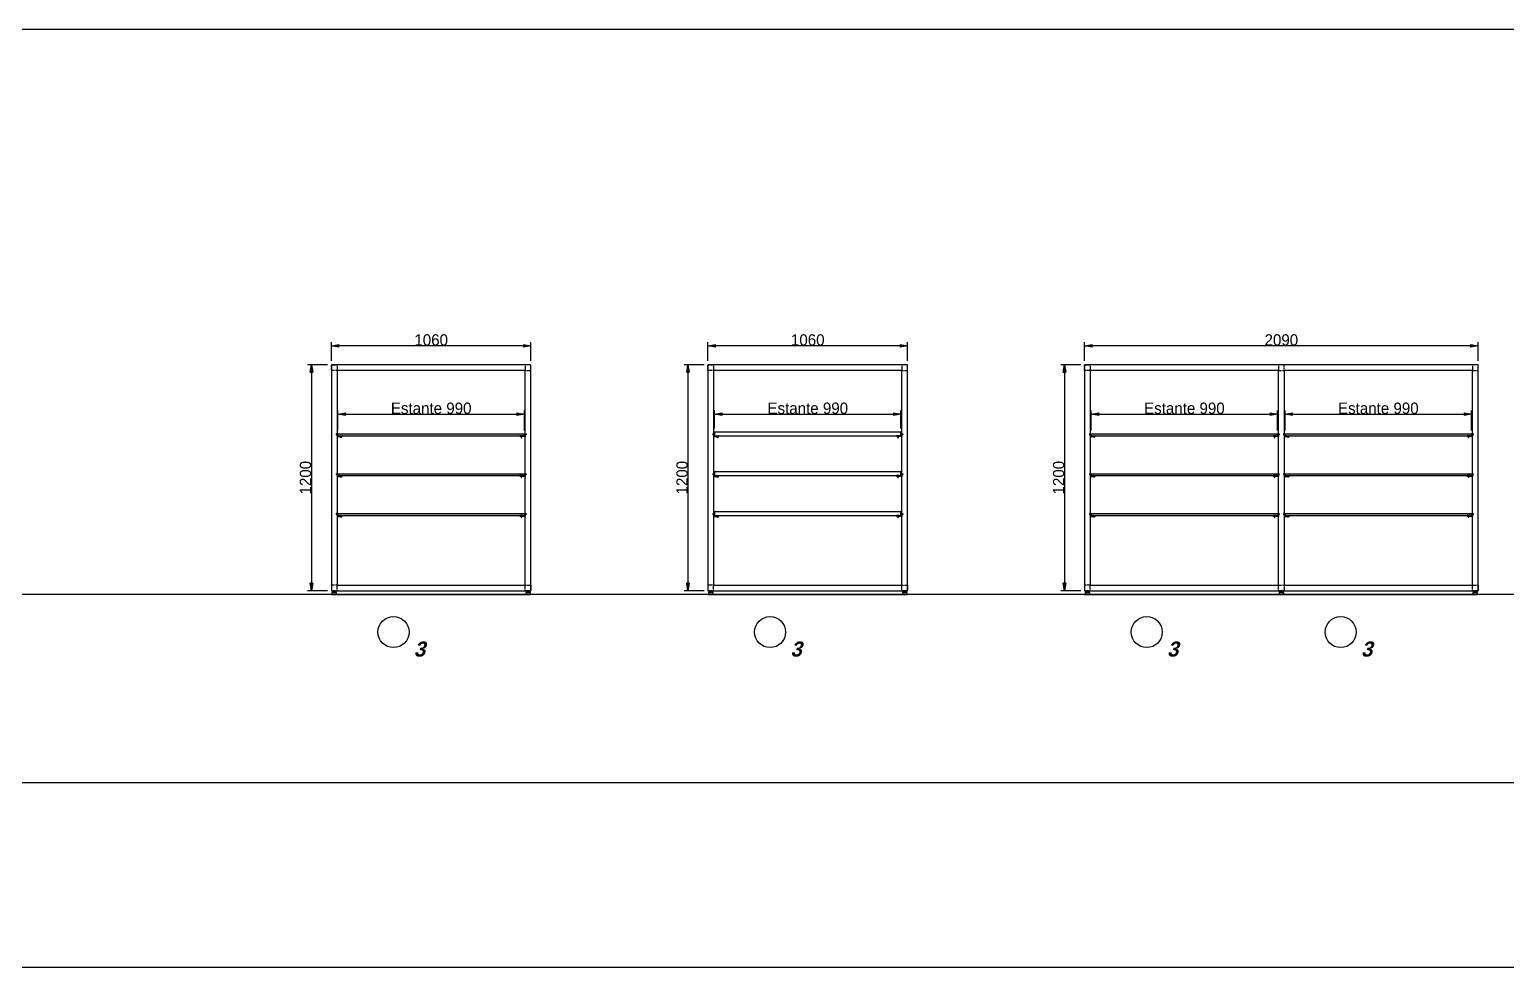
# Paper-space layout 'Jordi B.' of a CAD drawing. Header units: millimetres. Extents: x 23627 to 226976, y -18096 to 223844.
# Drawn here: x 97590 to 105433, y 99685 to 104666 of the extents above; entities that cross this region are included whole.
import ezdxf

# ---------------------------------------------------------------- set-up
doc = ezdxf.new("R2010")
doc.units = ezdxf.units.MM
doc.header["$PDMODE"] = 35
doc.header["$PDSIZE"] = 5
doc.linetypes.add('Discontinua JB', pattern=[0.75, 0.5, -0.25])
for name, color, linetype in [('Cotas bloques dinámicos PM espacio', 140, 'Continuous'), ('Linea Capa Color 0000 JB', 7, 'Continuous'), ('Linea Capa Color 0140 Blau Vidre JB', 140, 'Continuous'), ('Linea Capa Color 0202 Lila Parets JB', 202, 'Continuous')]:
    doc.layers.add(name, color=color, linetype=linetype)
doc.styles.add('Jordi Ava', font='Avant Garde MEdium BT.ttf')
doc.styles.add('Stylus BT JB', font='stylu.ttf', dxfattribs={"oblique": 15})
doc.dimstyles.new('Jordi Ava 2015', dxfattribs={"dimtxt": 60, "dimasz": 40, "dimexe": 20, "dimexo": 20, "dimgap": 0.09, "dimtad": 1, "dimdec": 0, "dimzin": 0, "dimdsep": 46, "dimtxsty": 'Jordi Ava', "dimblk": 'CLOSED', "dimcen": 1.5, "dimclrd": 7, "dimclre": 7, "dimclrt": 256, "dimadec": 0, "dimazin": 0, "dimtfac": 0.05, "dimtdec": 0, "dimtofl": 0, "dimtmove": 0, "dimatfit": 3, "dimldrblk": 'CLOSED', "dimfxl": 90, "dimtolj": 1, "dimtzin": 0, "dimlwd": -1, "dimlwe": -1, "dimarcsym": 0})

# ---------------------------------------------------------------- blocks, each defined once
blk = doc.blocks.new('*U784')
at = {"layer": 'Linea Capa Color 0202 Lila Parets JB', "ltscale": 10}
for p, q in [((64496.7, 3000), (0, 3000)), ((64496.7, 0), (700, 0))]:
    blk.add_line(p, q, dxfattribs=at)
blk = doc.blocks.new('_Closed')
at = {"color": 0, "linetype": 'ByBlock', "lineweight": -2}
for p, q in [((-1, 0.17), (0, 0)), ((-1, 0.17), (-1, -0.17)), ((0, 0), (-1, -0.17)), ((0, 0), (-1, 0))]:
    blk.add_line(p, q, dxfattribs=at)
blk = doc.blocks.new('*D2104')
at = {"layer": 'Cotas bloques dinámicos PM espacio', "color": 7, "ltscale": 10, "transparency": 16777216}
for p, q in [((-15, 1240), (-15, 1340)), ((1045, 1240), (1045, 1340)), ((1005, 1320), (25, 1320))]:
    blk.add_line(p, q, dxfattribs=at)
at = {"layer": 'Defpoints', "color": 0, "ltscale": 10, "transparency": 16777216}
for p in [(-15, 1320), (-15, 1220), (1045, 1220)]:
    blk.add_point(p, dxfattribs=at)
at = {"layer": 'Cotas bloques dinámicos PM espacio', "color": 7, "ltscale": 10, "transparency": 16777216, "xscale": 40, "yscale": 40, "zscale": 40, "rotation": 180}
blk.add_blockref('_Closed', (-15, 1320), dxfattribs=at)
at = {"layer": 'Cotas bloques dinámicos PM espacio', "color": 7, "ltscale": 10, "transparency": 16777216, "xscale": 40, "yscale": 40, "zscale": 40}
blk.add_blockref('_Closed', (1045, 1320), dxfattribs=at)
at = {"layer": 'Cotas bloques dinámicos PM espacio', "ltscale": 10, "transparency": 16777216, "insert": (515, 1351.2), "char_height": 60, "attachment_point": 5, "style": 'Jordi Ava'}
blk.add_mtext('\\A1;1060', dxfattribs=at)
blk = doc.blocks.new('*D2105')
at = {"layer": 'Cotas bloques dinámicos PM espacio', "color": 7, "ltscale": 10, "transparency": 16777216}
for p, q in [((-35, 1220), (-141.1, 1220)), ((-121.1, 1180), (-121.1, 60)), ((-35, 20), (-141.1, 20))]:
    blk.add_line(p, q, dxfattribs=at)
at = {"layer": 'Defpoints', "color": 0, "ltscale": 10, "transparency": 16777216}
for p in [(-15, 1220), (-121.1, 20), (-15, 20)]:
    blk.add_point(p, dxfattribs=at)
at = {"layer": 'Cotas bloques dinámicos PM espacio', "color": 7, "ltscale": 10, "transparency": 16777216, "xscale": 40, "yscale": 40, "zscale": 40}
for p, rotation in [((-121.1, 1220), 90), ((-121.1, 20), 270)]:
    blk.add_blockref('_Closed', p, dxfattribs=dict(at, rotation=rotation))
at = {"layer": 'Cotas bloques dinámicos PM espacio', "ltscale": 10, "transparency": 16777216, "insert": (-152.4, 620), "char_height": 60, "attachment_point": 5, "rotation": 90, "style": 'Jordi Ava'}
blk.add_mtext('\\A1;1200', dxfattribs=at)
blk = doc.blocks.new('*D1250')
at = {"layer": 'Cotas bloques dinámicos PM espacio', "color": 7, "ltscale": 10, "transparency": 16777216}
for p, q in [((20, 870), (20, 977.2)), ((60, 957.2), (970, 957.2)), ((1010, 870), (1010, 977.2))]:
    blk.add_line(p, q, dxfattribs=at)
at = {"layer": 'Defpoints', "color": 0, "ltscale": 10, "transparency": 16777216}
for p in [(1010, 957.2), (20, 850), (1010, 850)]:
    blk.add_point(p, dxfattribs=at)
at = {"layer": 'Cotas bloques dinámicos PM espacio', "color": 7, "ltscale": 10, "transparency": 16777216, "xscale": 40, "yscale": 40, "zscale": 40, "rotation": 180}
blk.add_blockref('_Closed', (20, 957.2), dxfattribs=at)
at = {"layer": 'Cotas bloques dinámicos PM espacio', "color": 7, "ltscale": 10, "transparency": 16777216, "xscale": 40, "yscale": 40, "zscale": 40}
blk.add_blockref('_Closed', (1010, 957.2), dxfattribs=at)
at = {"layer": 'Cotas bloques dinámicos PM espacio', "ltscale": 10, "transparency": 16777216, "insert": (515, 988.5), "char_height": 60, "attachment_point": 5, "style": 'Jordi Ava'}
blk.add_mtext('\\A1;{\\C140;Estante 990}', dxfattribs=at)
blk = doc.blocks.new('*D2106')
at = {"layer": 'Cotas bloques dinámicos PM espacio', "color": 7, "ltscale": 10, "transparency": 16777216}
for p, q in [((-15, 1240), (-15, 1340)), ((1045, 1240), (1045, 1340)), ((1005, 1320), (25, 1320))]:
    blk.add_line(p, q, dxfattribs=at)
at = {"layer": 'Defpoints', "color": 0, "ltscale": 10, "transparency": 16777216}
for p in [(-15, 1320), (-15, 1220), (1045, 1220)]:
    blk.add_point(p, dxfattribs=at)
at = {"layer": 'Cotas bloques dinámicos PM espacio', "color": 7, "ltscale": 10, "transparency": 16777216, "xscale": 40, "yscale": 40, "zscale": 40, "rotation": 180}
blk.add_blockref('_Closed', (-15, 1320), dxfattribs=at)
at = {"layer": 'Cotas bloques dinámicos PM espacio', "color": 7, "ltscale": 10, "transparency": 16777216, "xscale": 40, "yscale": 40, "zscale": 40}
blk.add_blockref('_Closed', (1045, 1320), dxfattribs=at)
at = {"layer": 'Cotas bloques dinámicos PM espacio', "ltscale": 10, "transparency": 16777216, "insert": (515, 1351.2), "char_height": 60, "attachment_point": 5, "style": 'Jordi Ava'}
blk.add_mtext('\\A1;1060', dxfattribs=at)
blk = doc.blocks.new('*D2107')
at = {"layer": 'Cotas bloques dinámicos PM espacio', "color": 7, "ltscale": 10, "transparency": 16777216}
for p, q in [((-35, 1220), (-141.1, 1220)), ((-121.1, 1180), (-121.1, 60)), ((-35, 20), (-141.1, 20))]:
    blk.add_line(p, q, dxfattribs=at)
at = {"layer": 'Defpoints', "color": 0, "ltscale": 10, "transparency": 16777216}
for p in [(-15, 1220), (-121.1, 20), (-15, 20)]:
    blk.add_point(p, dxfattribs=at)
at = {"layer": 'Cotas bloques dinámicos PM espacio', "color": 7, "ltscale": 10, "transparency": 16777216, "xscale": 40, "yscale": 40, "zscale": 40}
for p, rotation in [((-121.1, 1220), 90), ((-121.1, 20), 270)]:
    blk.add_blockref('_Closed', p, dxfattribs=dict(at, rotation=rotation))
at = {"layer": 'Cotas bloques dinámicos PM espacio', "ltscale": 10, "transparency": 16777216, "insert": (-152.4, 620), "char_height": 60, "attachment_point": 5, "rotation": 90, "style": 'Jordi Ava'}
blk.add_mtext('\\A1;1200', dxfattribs=at)
blk = doc.blocks.new('*D1251')
at = {"layer": 'Cotas bloques dinámicos PM espacio', "color": 7, "ltscale": 10, "transparency": 16777216}
for p, q in [((20, 881.6), (20, 977.2)), ((60, 957.2), (970, 957.2)), ((1010, 881.6), (1010, 977.2))]:
    blk.add_line(p, q, dxfattribs=at)
at = {"layer": 'Defpoints', "color": 0, "ltscale": 10, "transparency": 16777216}
for p in [(1010, 957.2), (20, 861.6), (1010, 861.6)]:
    blk.add_point(p, dxfattribs=at)
at = {"layer": 'Cotas bloques dinámicos PM espacio', "color": 7, "ltscale": 10, "transparency": 16777216, "xscale": 40, "yscale": 40, "zscale": 40, "rotation": 180}
blk.add_blockref('_Closed', (20, 957.2), dxfattribs=at)
at = {"layer": 'Cotas bloques dinámicos PM espacio', "color": 7, "ltscale": 10, "transparency": 16777216, "xscale": 40, "yscale": 40, "zscale": 40}
blk.add_blockref('_Closed', (1010, 957.2), dxfattribs=at)
at = {"layer": 'Cotas bloques dinámicos PM espacio', "ltscale": 10, "transparency": 16777216, "insert": (515, 988.5), "char_height": 60, "attachment_point": 5, "style": 'Jordi Ava'}
blk.add_mtext('\\A1;Estante 990', dxfattribs=at)
blk = doc.blocks.new('*D1252')
at = {"layer": 'Cotas bloques dinámicos PM espacio', "color": 7, "ltscale": 10, "transparency": 16777216}
for p, q in [((-15, 1240), (-15, 1340)), ((2075, 1240), (2075, 1340)), ((2035, 1320), (25, 1320))]:
    blk.add_line(p, q, dxfattribs=at)
at = {"layer": 'Defpoints', "color": 0, "ltscale": 10, "transparency": 16777216}
for p in [(-15, 1320), (-15, 1220), (2075, 1220)]:
    blk.add_point(p, dxfattribs=at)
at = {"layer": 'Cotas bloques dinámicos PM espacio', "color": 7, "ltscale": 10, "transparency": 16777216, "xscale": 40, "yscale": 40, "zscale": 40, "rotation": 180}
blk.add_blockref('_Closed', (-15, 1320), dxfattribs=at)
at = {"layer": 'Cotas bloques dinámicos PM espacio', "color": 7, "ltscale": 10, "transparency": 16777216, "xscale": 40, "yscale": 40, "zscale": 40}
blk.add_blockref('_Closed', (2075, 1320), dxfattribs=at)
at = {"layer": 'Cotas bloques dinámicos PM espacio', "ltscale": 10, "transparency": 16777216, "insert": (1030, 1351.3), "char_height": 60, "attachment_point": 5, "style": 'Jordi Ava'}
blk.add_mtext('\\A1;2090', dxfattribs=at)
blk = doc.blocks.new('*D1253')
at = {"layer": 'Cotas bloques dinámicos PM espacio', "color": 7, "ltscale": 10, "transparency": 16777216}
for p, q in [((-35, 1220), (-141.1, 1220)), ((-121.1, 1180), (-121.1, 60)), ((-35, 20), (-141.1, 20))]:
    blk.add_line(p, q, dxfattribs=at)
at = {"layer": 'Defpoints', "color": 0, "ltscale": 10, "transparency": 16777216}
for p in [(-15, 1220), (-121.1, 20), (-15, 20)]:
    blk.add_point(p, dxfattribs=at)
at = {"layer": 'Cotas bloques dinámicos PM espacio', "color": 7, "ltscale": 10, "transparency": 16777216, "xscale": 40, "yscale": 40, "zscale": 40}
for p, rotation in [((-121.1, 1220), 90), ((-121.1, 20), 270)]:
    blk.add_blockref('_Closed', p, dxfattribs=dict(at, rotation=rotation))
at = {"layer": 'Cotas bloques dinámicos PM espacio', "ltscale": 10, "transparency": 16777216, "insert": (-152.4, 620), "char_height": 60, "attachment_point": 5, "rotation": 90, "style": 'Jordi Ava'}
blk.add_mtext('\\A1;1200', dxfattribs=at)
blk = doc.blocks.new('*D1254')
at = {"layer": 'Cotas bloques dinámicos PM espacio', "color": 7, "ltscale": 10, "transparency": 16777216}
for p, q in [((20, 870), (20, 977.2)), ((60, 957.2), (970, 957.2)), ((1010, 870), (1010, 977.2))]:
    blk.add_line(p, q, dxfattribs=at)
at = {"layer": 'Defpoints', "color": 0, "ltscale": 10, "transparency": 16777216}
for p in [(1010, 957.2), (20, 850), (1010, 850)]:
    blk.add_point(p, dxfattribs=at)
at = {"layer": 'Cotas bloques dinámicos PM espacio', "color": 7, "ltscale": 10, "transparency": 16777216, "xscale": 40, "yscale": 40, "zscale": 40, "rotation": 180}
blk.add_blockref('_Closed', (20, 957.2), dxfattribs=at)
at = {"layer": 'Cotas bloques dinámicos PM espacio', "color": 7, "ltscale": 10, "transparency": 16777216, "xscale": 40, "yscale": 40, "zscale": 40}
blk.add_blockref('_Closed', (1010, 957.2), dxfattribs=at)
at = {"layer": 'Cotas bloques dinámicos PM espacio', "ltscale": 10, "transparency": 16777216, "insert": (515, 988.5), "char_height": 60, "attachment_point": 5, "style": 'Jordi Ava'}
blk.add_mtext('\\A1;{\\C140;Estante 990}', dxfattribs=at)
blk = doc.blocks.new('*D1255')
at = {"layer": 'Cotas bloques dinámicos PM espacio', "color": 7, "ltscale": 10, "transparency": 16777216}
for p, q in [((1050, 870), (1050, 977.2)), ((1090, 957.2), (2000, 957.2)), ((2040, 870), (2040, 977.2))]:
    blk.add_line(p, q, dxfattribs=at)
at = {"layer": 'Defpoints', "color": 0, "ltscale": 10, "transparency": 16777216}
for p in [(2040, 957.2), (1050, 850), (2040, 850)]:
    blk.add_point(p, dxfattribs=at)
at = {"layer": 'Cotas bloques dinámicos PM espacio', "color": 7, "ltscale": 10, "transparency": 16777216, "xscale": 40, "yscale": 40, "zscale": 40, "rotation": 180}
blk.add_blockref('_Closed', (1050, 957.2), dxfattribs=at)
at = {"layer": 'Cotas bloques dinámicos PM espacio', "color": 7, "ltscale": 10, "transparency": 16777216, "xscale": 40, "yscale": 40, "zscale": 40}
blk.add_blockref('_Closed', (2040, 957.2), dxfattribs=at)
at = {"layer": 'Cotas bloques dinámicos PM espacio', "ltscale": 10, "transparency": 16777216, "insert": (1545, 988.5), "char_height": 60, "attachment_point": 5, "style": 'Jordi Ava'}
blk.add_mtext('\\A1;{\\C140;Estante 990}', dxfattribs=at)
blk = doc.blocks.new('PM202308141626')
at = {"layer": 'Linea Capa Color 0140 Blau Vidre JB', "ltscale": 10}
h = blk.add_hatch(color=256, dxfattribs=at)
h.dxf.hatch_style = 1
h.set_gradient(color1=(0, 191, 255), one_color=1, tint=1, name='SPHERICAL')
h.paths.add_polyline_path([(21, 843), (1009, 843), (1010, 844), (1010, 850), (1009, 851), (21, 851), (20, 850), (20, 844)])
h = blk.add_hatch(color=256, dxfattribs=at)
h.dxf.hatch_style = 1
h.set_gradient(color1=(0, 191, 255), one_color=1, tint=1, name='SPHERICAL')
h.paths.add_polyline_path([(21, 631.3), (1009, 631.3), (1010, 632.3), (1010, 638.3), (1009, 639.3), (21, 639.3), (20, 638.3), (20, 632.3)])
h = blk.add_hatch(color=256, dxfattribs=at)
h.dxf.hatch_style = 1
h.set_gradient(color1=(0, 191, 255), one_color=1, tint=1, name='SPHERICAL')
h.paths.add_polyline_path([(21, 419.3), (1009, 419.3), (1010, 420.3), (1010, 426.3), (1009, 427.3), (21, 427.3), (20, 426.3), (20, 420.3)])
at = {"layer": 'Cotas bloques dinámicos PM espacio', "ltscale": 10}
blk.add_circle((315, -200), 82.4, dxfattribs=at)
at = {"layer": 'Linea Capa Color 0000 JB', "ltscale": 50}
for p, q in [((0, 10), (0, 15)), ((1030, 10), (1030, 15))]:
    blk.add_line(p, q, dxfattribs=at)
at = {"layer": 'Linea Capa Color 0000 JB', "linetype": 'Discontinua JB', "ltscale": 10}
for points in [[(-15, 1220), (15, 1220), (15, 1190), (-15, 1190)], [(1045, 1220), (1015, 1220), (1015, 1190), (1045, 1190)], [(-15, 20), (15, 20), (15, 50), (-15, 50)], [(1045, 20), (1015, 20), (1015, 50), (1045, 50)]]:
    blk.add_lwpolyline(points, close=True, dxfattribs=at)
at = {"layer": 'Linea Capa Color 0000 JB', "ltscale": 10}
for points in [[(-15, 20), (1045, 20), (1045, 1220), (-15, 1220)], [(15, 50), (1015, 50), (1015, 1190), (15, 1190)], [(42, 840), (17, 840), (17, 850), (13, 850), (13, 853), (11, 853), (11, 848), (15, 848), (15, 838), (42, 838)], [(988, 840), (1013, 840), (1013, 850), (1017, 850), (1017, 853), (1019, 853), (1019, 848), (1015, 848), (1015, 838), (988, 838)], [(42, 628.3), (17, 628.3), (17, 638.3), (13, 638.3), (13, 641.3), (11, 641.3), (11, 636.3), (15, 636.3), (15, 626.3), (42, 626.3)], [(988, 628.3), (1013, 628.3), (1013, 638.3), (1017, 638.3), (1017, 641.3), (1019, 641.3), (1019, 636.3), (1015, 636.3), (1015, 626.3), (988, 626.3)], [(42, 416.3), (17, 416.3), (17, 426.3), (13, 426.3), (13, 429.3), (11, 429.3), (11, 424.3), (15, 424.3), (15, 414.3), (42, 414.3)], [(988, 416.3), (1013, 416.3), (1013, 426.3), (1017, 426.3), (1017, 429.3), (1019, 429.3), (1019, 424.3), (1015, 424.3), (1015, 414.3), (988, 414.3)]]:
    blk.add_lwpolyline(points, close=True, dxfattribs=at)
at = {"layer": 'Linea Capa Color 0000 JB', "ltscale": 50}
for points in [[(-12.5, 0), (12.5, 0), (12.5, 10), (-12.5, 10)], [(-8.5, 10), (8.5, 10), (8.5, 15), (-8.5, 15)], [(-5, 15), (5, 15), (5, 20), (-5, 20)], [(1017.5, 0), (1042.5, 0), (1042.5, 10), (1017.5, 10)], [(1021.5, 10), (1038.5, 10), (1038.5, 15), (1021.5, 15)], [(1025, 15), (1035, 15), (1035, 20), (1025, 20)]]:
    blk.add_lwpolyline(points, close=True, dxfattribs=at)
at = {"layer": 'Linea Capa Color 0140 Blau Vidre JB', "ltscale": 10}
for points in [[(21, 843), (1009, 843), (1010, 844), (1010, 850), (1009, 851), (21, 851), (20, 850), (20, 844)], [(28.5, 843), (43.5, 843), (38.8, 840), (38, 840), (38, 836), (36.5, 832), (35.5, 832), (34, 836), (34, 840), (33.3, 840)], [(1001.6, 843), (986.6, 843), (991.4, 840), (992.1, 840), (992.1, 836), (993.6, 832), (994.6, 832), (996.1, 836), (996.1, 840), (996.9, 840)], [(21, 631.3), (1009, 631.3), (1010, 632.3), (1010, 638.3), (1009, 639.3), (21, 639.3), (20, 638.3), (20, 632.3)], [(28.5, 631.3), (43.5, 631.3), (38.8, 628.3), (38, 628.3), (38, 624.3), (36.5, 620.3), (35.5, 620.3), (34, 624.3), (34, 628.3), (33.3, 628.3)], [(1001.6, 631.3), (986.6, 631.3), (991.4, 628.3), (992.1, 628.3), (992.1, 624.3), (993.6, 620.3), (994.6, 620.3), (996.1, 624.3), (996.1, 628.3), (996.9, 628.3)], [(21, 419.3), (1009, 419.3), (1010, 420.3), (1010, 426.3), (1009, 427.3), (21, 427.3), (20, 426.3), (20, 420.3)], [(28.5, 419.3), (43.5, 419.3), (38.8, 416.3), (38, 416.3), (38, 412.3), (36.5, 408.3), (35.5, 408.3), (34, 412.3), (34, 416.3), (33.3, 416.3)], [(1001.6, 419.3), (986.6, 419.3), (991.4, 416.3), (992.1, 416.3), (992.1, 412.3), (993.6, 408.3), (994.6, 408.3), (996.1, 412.3), (996.1, 416.3), (996.9, 416.3)]]:
    blk.add_lwpolyline(points, close=True, dxfattribs=at)
at = {"layer": 'Linea Capa Color 0202 Lila Parets JB', "ltscale": 10}
blk.add_line((-15, 0), (1045, 0), dxfattribs=at)
at = {"layer": 'Cotas bloques dinámicos PM espacio', "ltscale": 10, "insert": (423.1, -250), "char_height": 80, "width": 102.993, "attachment_point": 1, "style": 'Stylus BT JB'}
blk.add_mtext('{\\fStylus BT|b1|i0|c0|p34;\\C140;3}', dxfattribs=at)
at = {"layer": 'Cotas bloques dinámicos PM espacio', "ltscale": 10}
dim = blk.add_linear_dim(base=(-15, 1320), p1=(1045, 1220), p2=(-15, 1220), dimstyle='Jordi Ava 2015', dxfattribs=at)
dim.commit()
dim.dimension.update_dxf_attribs({"geometry": '*D2104', "text_midpoint": (515, 1351.2)})
dim = blk.add_linear_dim(base=(-121.1, 20), p1=(-15, 1220), p2=(-15, 20), angle=90, dimstyle='Jordi Ava 2015', dxfattribs=at)
dim.commit()
dim.dimension.update_dxf_attribs({"geometry": '*D2105', "text_midpoint": (-152.4, 620)})
dim = blk.add_linear_dim(base=(1010, 957.2), p1=(20, 850), p2=(1010, 850), text='{\\C140;Estante <>}', dimstyle='Jordi Ava 2015', dxfattribs=at)
dim.commit()
dim.dimension.update_dxf_attribs({"geometry": '*D1250', "text_midpoint": (515, 988.5)})
blk = doc.blocks.new('PM202308141627')
at = {"layer": 'Cotas bloques dinámicos PM espacio', "ltscale": 10}
blk.add_circle((315, -200), 82.4, dxfattribs=at)
at = {"layer": 'Linea Capa Color 0000 JB', "ltscale": 50}
for p, q in [((0, 10), (0, 15)), ((1030, 10), (1030, 15))]:
    blk.add_line(p, q, dxfattribs=at)
at = {"layer": 'Linea Capa Color 0000 JB', "linetype": 'Discontinua JB', "ltscale": 10}
for points in [[(-15, 1220), (15, 1220), (15, 1190), (-15, 1190)], [(1045, 1220), (1015, 1220), (1015, 1190), (1045, 1190)], [(-15, 20), (15, 20), (15, 50), (-15, 50)], [(1045, 20), (1015, 20), (1015, 50), (1045, 50)]]:
    blk.add_lwpolyline(points, close=True, dxfattribs=at)
at = {"layer": 'Linea Capa Color 0000 JB', "ltscale": 10}
for points in [[(-15, 20), (1045, 20), (1045, 1220), (-15, 1220)], [(15, 50), (1015, 50), (1015, 1190), (15, 1190)], [(42, 840), (17, 840), (17, 850), (13, 850), (13, 853), (11, 853), (11, 848), (15, 848), (15, 838), (42, 838)], [(988, 840), (1013, 840), (1013, 850), (1017, 850), (1017, 853), (1019, 853), (1019, 848), (1015, 848), (1015, 838), (988, 838)], [(42, 628.3), (17, 628.3), (17, 638.3), (13, 638.3), (13, 641.3), (11, 641.3), (11, 636.3), (15, 636.3), (15, 626.3), (42, 626.3)], [(988, 628.3), (1013, 628.3), (1013, 638.3), (1017, 638.3), (1017, 641.3), (1019, 641.3), (1019, 636.3), (1015, 636.3), (1015, 626.3), (988, 626.3)], [(42, 416.3), (17, 416.3), (17, 426.3), (13, 426.3), (13, 429.3), (11, 429.3), (11, 424.3), (15, 424.3), (15, 414.3), (42, 414.3)], [(988, 416.3), (1013, 416.3), (1013, 426.3), (1017, 426.3), (1017, 429.3), (1019, 429.3), (1019, 424.3), (1015, 424.3), (1015, 414.3), (988, 414.3)]]:
    blk.add_lwpolyline(points, close=True, dxfattribs=at)
at = {"layer": 'Linea Capa Color 0000 JB', "ltscale": 50}
for points in [[(20, 843), (1010, 843), (1010, 862), (20, 862)], [(20, 631.3), (1010, 631.3), (1010, 650.3), (20, 650.3)], [(20, 419.3), (1010, 419.3), (1010, 438.3), (20, 438.3)], [(-12.5, 0), (12.5, 0), (12.5, 10), (-12.5, 10)], [(-8.5, 10), (8.5, 10), (8.5, 15), (-8.5, 15)], [(-5, 15), (5, 15), (5, 20), (-5, 20)], [(1017.5, 0), (1042.5, 0), (1042.5, 10), (1017.5, 10)], [(1021.5, 10), (1038.5, 10), (1038.5, 15), (1021.5, 15)], [(1025, 15), (1035, 15), (1035, 20), (1025, 20)]]:
    blk.add_lwpolyline(points, close=True, dxfattribs=at)
at = {"layer": 'Linea Capa Color 0140 Blau Vidre JB', "ltscale": 10}
for points in [[(28.5, 843), (43.5, 843), (38.8, 840), (38, 840), (38, 836), (36.5, 832), (35.5, 832), (34, 836), (34, 840), (33.3, 840)], [(1001.6, 843), (986.6, 843), (991.4, 840), (992.1, 840), (992.1, 836), (993.6, 832), (994.6, 832), (996.1, 836), (996.1, 840), (996.9, 840)], [(28.5, 631.3), (43.5, 631.3), (38.8, 628.3), (38, 628.3), (38, 624.3), (36.5, 620.3), (35.5, 620.3), (34, 624.3), (34, 628.3), (33.3, 628.3)], [(1001.6, 631.3), (986.6, 631.3), (991.4, 628.3), (992.1, 628.3), (992.1, 624.3), (993.6, 620.3), (994.6, 620.3), (996.1, 624.3), (996.1, 628.3), (996.9, 628.3)], [(28.5, 419.3), (43.5, 419.3), (38.8, 416.3), (38, 416.3), (38, 412.3), (36.5, 408.3), (35.5, 408.3), (34, 412.3), (34, 416.3), (33.3, 416.3)], [(1001.6, 419.3), (986.6, 419.3), (991.4, 416.3), (992.1, 416.3), (992.1, 412.3), (993.6, 408.3), (994.6, 408.3), (996.1, 412.3), (996.1, 416.3), (996.9, 416.3)]]:
    blk.add_lwpolyline(points, close=True, dxfattribs=at)
at = {"layer": 'Linea Capa Color 0202 Lila Parets JB', "ltscale": 10}
blk.add_line((-15, 0), (1045, 0), dxfattribs=at)
at = {"layer": 'Cotas bloques dinámicos PM espacio', "ltscale": 10, "insert": (423.1, -250), "char_height": 80, "width": 102.993, "attachment_point": 1, "style": 'Stylus BT JB'}
blk.add_mtext('{\\fStylus BT|b1|i0|c0|p34;3}', dxfattribs=at)
at = {"layer": 'Cotas bloques dinámicos PM espacio', "ltscale": 10}
dim = blk.add_linear_dim(base=(-15, 1320), p1=(1045, 1220), p2=(-15, 1220), dimstyle='Jordi Ava 2015', dxfattribs=at)
dim.commit()
dim.dimension.update_dxf_attribs({"geometry": '*D2106', "text_midpoint": (515, 1351.2)})
dim = blk.add_linear_dim(base=(-121.1, 20), p1=(-15, 1220), p2=(-15, 20), angle=90, dimstyle='Jordi Ava 2015', dxfattribs=at)
dim.commit()
dim.dimension.update_dxf_attribs({"geometry": '*D2107', "text_midpoint": (-152.4, 620)})
dim = blk.add_linear_dim(base=(1010, 957.2), p1=(20, 861.6), p2=(1010, 861.6), text='Estante <>', dimstyle='Jordi Ava 2015', dxfattribs=at)
dim.commit()
dim.dimension.update_dxf_attribs({"geometry": '*D1251', "text_midpoint": (515, 988.5)})
blk = doc.blocks.new('PM202308141628')
at = {"layer": 'Linea Capa Color 0140 Blau Vidre JB', "ltscale": 10}
h = blk.add_hatch(color=256, dxfattribs=at)
h.dxf.hatch_style = 1
h.set_gradient(color1=(0, 191, 255), one_color=1, tint=1, name='SPHERICAL')
h.paths.add_polyline_path([(21, 843), (1009, 843), (1010, 844), (1010, 850), (1009, 851), (21, 851), (20, 850), (20, 844)])
h = blk.add_hatch(color=256, dxfattribs=at)
h.dxf.hatch_style = 1
h.set_gradient(color1=(0, 191, 255), one_color=1, tint=1, name='SPHERICAL')
h.paths.add_polyline_path([(1051, 843), (2039, 843), (2040, 844), (2040, 850), (2039, 851), (1051, 851), (1050, 850), (1050, 844)])
h = blk.add_hatch(color=256, dxfattribs=at)
h.dxf.hatch_style = 1
h.set_gradient(color1=(0, 191, 255), one_color=1, tint=1, name='SPHERICAL')
h.paths.add_polyline_path([(21, 631.3), (1009, 631.3), (1010, 632.3), (1010, 638.3), (1009, 639.3), (21, 639.3), (20, 638.3), (20, 632.3)])
h = blk.add_hatch(color=256, dxfattribs=at)
h.dxf.hatch_style = 1
h.set_gradient(color1=(0, 191, 255), one_color=1, tint=1, name='SPHERICAL')
h.paths.add_polyline_path([(1051, 631.3), (2039, 631.3), (2040, 632.3), (2040, 638.3), (2039, 639.3), (1051, 639.3), (1050, 638.3), (1050, 632.3)])
h = blk.add_hatch(color=256, dxfattribs=at)
h.dxf.hatch_style = 1
h.set_gradient(color1=(0, 191, 255), one_color=1, tint=1, name='SPHERICAL')
h.paths.add_polyline_path([(21, 419.3), (1009, 419.3), (1010, 420.3), (1010, 426.3), (1009, 427.3), (21, 427.3), (20, 426.3), (20, 420.3)])
h = blk.add_hatch(color=256, dxfattribs=at)
h.dxf.hatch_style = 1
h.set_gradient(color1=(0, 191, 255), one_color=1, tint=1, name='SPHERICAL')
h.paths.add_polyline_path([(1051, 419.3), (2039, 419.3), (2040, 420.3), (2040, 426.3), (2039, 427.3), (1051, 427.3), (1050, 426.3), (1050, 420.3)])
at = {"layer": 'Cotas bloques dinámicos PM espacio', "ltscale": 10}
for centre in [(315, -200), (1345, -200)]:
    blk.add_circle(centre, 82.4, dxfattribs=at)
at = {"layer": 'Linea Capa Color 0000 JB', "ltscale": 50}
for p, q in [((0, 10), (0, 15)), ((1030, 10), (1030, 15)), ((2060, 10), (2060, 15))]:
    blk.add_line(p, q, dxfattribs=at)
at = {"layer": 'Linea Capa Color 0000 JB', "linetype": 'Discontinua JB', "ltscale": 10}
for points in [[(-15, 1220), (15, 1220), (15, 1190), (-15, 1190)], [(1045, 1220), (1015, 1220), (1015, 1190), (1045, 1190)], [(2075, 1220), (2045, 1220), (2045, 1190), (2075, 1190)], [(-15, 20), (15, 20), (15, 50), (-15, 50)], [(1045, 20), (1015, 20), (1015, 50), (1045, 50)], [(2075, 20), (2045, 20), (2045, 50), (2075, 50)]]:
    blk.add_lwpolyline(points, close=True, dxfattribs=at)
at = {"layer": 'Linea Capa Color 0000 JB', "ltscale": 10}
for points in [[(-15, 20), (2075, 20), (2075, 1220), (-15, 1220)], [(15, 50), (1015, 50), (1015, 1190), (15, 1190)], [(1045, 50), (2045, 50), (2045, 1190), (1045, 1190)], [(42, 840), (17, 840), (17, 850), (13, 850), (13, 853), (11, 853), (11, 848), (15, 848), (15, 838), (42, 838)], [(988, 840), (1013, 840), (1013, 850), (1017, 850), (1017, 853), (1019, 853), (1019, 848), (1015, 848), (1015, 838), (988, 838)], [(1072, 840), (1047, 840), (1047, 850), (1043, 850), (1043, 853), (1041, 853), (1041, 848), (1045, 848), (1045, 838), (1072, 838)], [(2018, 840), (2043, 840), (2043, 850), (2047, 850), (2047, 853), (2049, 853), (2049, 848), (2045, 848), (2045, 838), (2018, 838)], [(42, 628.3), (17, 628.3), (17, 638.3), (13, 638.3), (13, 641.3), (11, 641.3), (11, 636.3), (15, 636.3), (15, 626.3), (42, 626.3)], [(988, 628.3), (1013, 628.3), (1013, 638.3), (1017, 638.3), (1017, 641.3), (1019, 641.3), (1019, 636.3), (1015, 636.3), (1015, 626.3), (988, 626.3)], [(1072, 628.3), (1047, 628.3), (1047, 638.3), (1043, 638.3), (1043, 641.3), (1041, 641.3), (1041, 636.3), (1045, 636.3), (1045, 626.3), (1072, 626.3)], [(2018, 628.3), (2043, 628.3), (2043, 638.3), (2047, 638.3), (2047, 641.3), (2049, 641.3), (2049, 636.3), (2045, 636.3), (2045, 626.3), (2018, 626.3)], [(42, 416.3), (17, 416.3), (17, 426.3), (13, 426.3), (13, 429.3), (11, 429.3), (11, 424.3), (15, 424.3), (15, 414.3), (42, 414.3)], [(988, 416.3), (1013, 416.3), (1013, 426.3), (1017, 426.3), (1017, 429.3), (1019, 429.3), (1019, 424.3), (1015, 424.3), (1015, 414.3), (988, 414.3)], [(1072, 416.3), (1047, 416.3), (1047, 426.3), (1043, 426.3), (1043, 429.3), (1041, 429.3), (1041, 424.3), (1045, 424.3), (1045, 414.3), (1072, 414.3)], [(2018, 416.3), (2043, 416.3), (2043, 426.3), (2047, 426.3), (2047, 429.3), (2049, 429.3), (2049, 424.3), (2045, 424.3), (2045, 414.3), (2018, 414.3)]]:
    blk.add_lwpolyline(points, close=True, dxfattribs=at)
at = {"layer": 'Linea Capa Color 0000 JB', "ltscale": 50}
for points in [[(-12.5, 0), (12.5, 0), (12.5, 10), (-12.5, 10)], [(-8.5, 10), (8.5, 10), (8.5, 15), (-8.5, 15)], [(-5, 15), (5, 15), (5, 20), (-5, 20)], [(1017.5, 0), (1042.5, 0), (1042.5, 10), (1017.5, 10)], [(1021.5, 10), (1038.5, 10), (1038.5, 15), (1021.5, 15)], [(1025, 15), (1035, 15), (1035, 20), (1025, 20)], [(2047.5, 0), (2072.5, 0), (2072.5, 10), (2047.5, 10)], [(2051.5, 10), (2068.5, 10), (2068.5, 15), (2051.5, 15)], [(2055, 15), (2065, 15), (2065, 20), (2055, 20)]]:
    blk.add_lwpolyline(points, close=True, dxfattribs=at)
at = {"layer": 'Linea Capa Color 0140 Blau Vidre JB', "ltscale": 10}
for points in [[(21, 843), (1009, 843), (1010, 844), (1010, 850), (1009, 851), (21, 851), (20, 850), (20, 844)], [(28.5, 843), (43.5, 843), (38.8, 840), (38, 840), (38, 836), (36.5, 832), (35.5, 832), (34, 836), (34, 840), (33.3, 840)], [(1001.6, 843), (986.6, 843), (991.4, 840), (992.1, 840), (992.1, 836), (993.6, 832), (994.6, 832), (996.1, 836), (996.1, 840), (996.9, 840)], [(1051, 843), (2039, 843), (2040, 844), (2040, 850), (2039, 851), (1051, 851), (1050, 850), (1050, 844)], [(1058.5, 843), (1073.5, 843), (1068.8, 840), (1068, 840), (1068, 836), (1066.5, 832), (1065.5, 832), (1064, 836), (1064, 840), (1063.3, 840)], [(2031.6, 843), (2016.6, 843), (2021.4, 840), (2022.1, 840), (2022.1, 836), (2023.6, 832), (2024.6, 832), (2026.1, 836), (2026.1, 840), (2026.9, 840)], [(21, 631.3), (1009, 631.3), (1010, 632.3), (1010, 638.3), (1009, 639.3), (21, 639.3), (20, 638.3), (20, 632.3)], [(28.5, 631.3), (43.5, 631.3), (38.8, 628.3), (38, 628.3), (38, 624.3), (36.5, 620.3), (35.5, 620.3), (34, 624.3), (34, 628.3), (33.3, 628.3)], [(1001.6, 631.3), (986.6, 631.3), (991.4, 628.3), (992.1, 628.3), (992.1, 624.3), (993.6, 620.3), (994.6, 620.3), (996.1, 624.3), (996.1, 628.3), (996.9, 628.3)], [(1051, 631.3), (2039, 631.3), (2040, 632.3), (2040, 638.3), (2039, 639.3), (1051, 639.3), (1050, 638.3), (1050, 632.3)], [(1058.5, 631.3), (1073.5, 631.3), (1068.8, 628.3), (1068, 628.3), (1068, 624.3), (1066.5, 620.3), (1065.5, 620.3), (1064, 624.3), (1064, 628.3), (1063.3, 628.3)], [(2031.6, 631.3), (2016.6, 631.3), (2021.4, 628.3), (2022.1, 628.3), (2022.1, 624.3), (2023.6, 620.3), (2024.6, 620.3), (2026.1, 624.3), (2026.1, 628.3), (2026.9, 628.3)], [(21, 419.3), (1009, 419.3), (1010, 420.3), (1010, 426.3), (1009, 427.3), (21, 427.3), (20, 426.3), (20, 420.3)], [(28.5, 419.3), (43.5, 419.3), (38.8, 416.3), (38, 416.3), (38, 412.3), (36.5, 408.3), (35.5, 408.3), (34, 412.3), (34, 416.3), (33.3, 416.3)], [(1001.6, 419.3), (986.6, 419.3), (991.4, 416.3), (992.1, 416.3), (992.1, 412.3), (993.6, 408.3), (994.6, 408.3), (996.1, 412.3), (996.1, 416.3), (996.9, 416.3)], [(1051, 419.3), (2039, 419.3), (2040, 420.3), (2040, 426.3), (2039, 427.3), (1051, 427.3), (1050, 426.3), (1050, 420.3)], [(1058.5, 419.3), (1073.5, 419.3), (1068.8, 416.3), (1068, 416.3), (1068, 412.3), (1066.5, 408.3), (1065.5, 408.3), (1064, 412.3), (1064, 416.3), (1063.3, 416.3)], [(2031.6, 419.3), (2016.6, 419.3), (2021.4, 416.3), (2022.1, 416.3), (2022.1, 412.3), (2023.6, 408.3), (2024.6, 408.3), (2026.1, 412.3), (2026.1, 416.3), (2026.9, 416.3)]]:
    blk.add_lwpolyline(points, close=True, dxfattribs=at)
at = {"layer": 'Linea Capa Color 0202 Lila Parets JB', "ltscale": 10}
blk.add_line((-15, 0), (2072.5, 0), dxfattribs=at)
at = {"layer": 'Cotas bloques dinámicos PM espacio', "ltscale": 10, "char_height": 80, "width": 102.993, "attachment_point": 1, "style": 'Stylus BT JB'}
for insert in [(423.1, -250), (1453.1, -250)]:
    blk.add_mtext('{\\fStylus BT|b1|i0|c0|p34;\\C140;3}', dxfattribs=dict(at, insert=insert))
at = {"layer": 'Cotas bloques dinámicos PM espacio', "ltscale": 10}
dim = blk.add_linear_dim(base=(-15, 1320), p1=(2075, 1220), p2=(-15, 1220), dimstyle='Jordi Ava 2015', dxfattribs=at)
dim.commit()
dim.dimension.update_dxf_attribs({"geometry": '*D1252', "text_midpoint": (1030, 1351.3)})
dim = blk.add_linear_dim(base=(-121.1, 20), p1=(-15, 1220), p2=(-15, 20), angle=90, dimstyle='Jordi Ava 2015', dxfattribs=at)
dim.commit()
dim.dimension.update_dxf_attribs({"geometry": '*D1253', "text_midpoint": (-152.4, 620)})
for base, p1, p2, picture, middle in [((1010, 957.2), (20, 850), (1010, 850), '*D1254', (515, 988.5)), ((2040, 957.2), (1050, 850), (2040, 850), '*D1255', (1545, 988.5))]:
    dim = blk.add_linear_dim(base=base, p1=p1, p2=p2, text='{\\C140;Estante <>}', dimstyle='Jordi Ava 2015', dxfattribs=at)
    dim.commit()
    dim.dimension.update_dxf_attribs({"geometry": picture, "text_midpoint": middle})

psp = doc.layouts.new('Jordi B.')

# ---------------------------------------------------------------- linework, layer by layer
at = {"layer": 'Linea Capa Color 0202 Lila Parets JB', "ltscale": 10}
for p, q in [((112633, 100665.6), (48136.3, 100665.6)), ((112633, 99684.6), (48136.3, 99684.6))]:
    psp.add_line(p, q, dxfattribs=at)

# ---------------------------------------------------------------- block references
at = {"layer": 'Linea Capa Color 0000 JB'}
for name, p in [('*U784', (48136.3, 101665.6)), ('PM202308141626', (99207.8, 101665.6)), ('PM202308141627', (101207.8, 101665.6)), ('PM202308141628', (103207.8, 101665.6))]:
    psp.add_blockref(name, p, dxfattribs=at)

doc.saveas('drawing.dxf')
